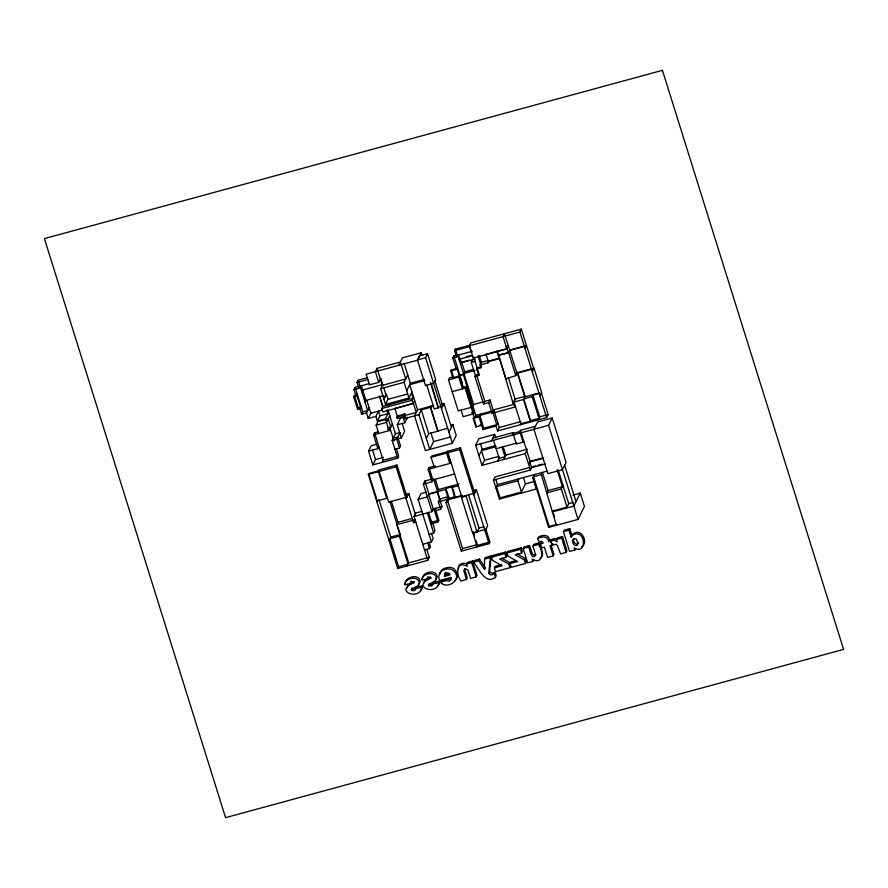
<?xml version="1.0" encoding="UTF-8"?>
<svg xmlns="http://www.w3.org/2000/svg" width="888" height="888" viewBox="0 0 888 888"><rect width="100%" height="100%" fill="white"/><g stroke="black" fill="none" stroke-linecap="round" stroke-linejoin="round"><path stroke-width="1.33" d="M484.515 569.43L484.526 559.118L485.314 557.531L491.175 555.932L489.566 571.861L488.777 573.448L490.298 574.758L492.03 574.769L494.583 573.67L495.36 572.083L496.126 576.012L495.338 577.6C484.404 584.659 479.076 567.843 473.304 562.171L474.092 560.583L479.553 559.096L485.303 567.843L484.515 569.43L478.776 560.683L479.553 559.096M422.422 585.836C421.056 602.108 392.352 590.953 413.997 582.828L413.32 581.651L411.843 581.696L410.034 583.749L404.606 584.67C404.817 578.01 418.326 575.235 419.28 582.695A4.473 4.307 26.3 0 1 417.593 585.869L411.655 589.099L411.588 590.631L414.829 590.564L416.761 586.824L422.422 585.836L421.833 588.777L420.424 590.354M430.747 577.533L427.017 579.198L421.667 580.019C421.878 573.359 435.375 570.596 436.341 578.044A4.473 4.307 26.3 0 1 434.654 581.229L428.715 584.448L428.638 585.98L431.89 585.925L433.81 582.184L439.482 581.196C438.106 597.458 409.401 586.302 431.057 578.177L430.369 577L428.072 577.389L424.486 581.14L423.687 583.494M439.482 581.196L438.883 584.126L437.484 585.714M488.777 573.448L490.387 557.52L491.175 555.932M439.682 574.558C439.849 569.474 445.51 567.266 449.894 567.388A7.359 7.093 26.3 0 1 454.268 569.086C457.564 571.894 458.463 577.611 455.089 580.73M427.961 576.845L427.084 579.098M422.444 578.432C422.666 571.772 436.163 569.008 437.129 576.456A4.473 4.307 26.3 0 1 435.431 579.642M416.761 586.824L415.617 588.977L412.853 589.332L412.099 588.023L411.311 589.61M433.81 582.184L432.678 584.337L430.758 584.848L429.159 583.949L428.371 585.536M406.637 588.145L408.413 584.792L414.485 581.684M573.615 538.472C572.693 541.014 575.147 545.543 578.11 543.534L578.665 542.723M445.454 572.294L444.522 576.379L449.983 574.891L448.74 573.149L446.309 572.682L444.677 573.87L444.522 576.379M405.616 581.662C407.481 576.29 419.169 574.048 420.068 581.107A4.473 4.307 26.3 0 1 418.381 584.282M361.028 406.227L359.873 408.569L357.553 409.202L353.702 396.881L356.01 396.248L353.957 389.688L358.83 388.367L356.987 382.484L358.086 380.275L367.721 377.655M353.957 389.688L355.122 387.346L359.984 386.014L367.665 410.556L362.792 411.888L361.638 414.23L366.511 412.898L369.097 407.67M353.702 396.881L354.379 395.493L356.687 394.871L360.55 407.192L358.241 407.825L357.553 409.202M358.83 388.367L359.984 386.014M356.01 396.248L357.165 393.906M361.793 391.797L362.681 390.01L382.75 384.537M411.965 391.963L408.968 398.024L385.481 404.417L380.708 388.678L382.34 385.37L405.694 379.01L400.377 362.004L377.023 368.365L375.38 371.672L378.732 382.362L369.508 384.87L366.167 374.181L417.538 360.195L421.212 352.747L402.419 357.864L398.745 365.312M365.057 402.231L365.945 400.444L361.238 385.381M378.732 382.362L380.364 379.054M388.666 412.254L385.392 418.87L377.378 421.056L379.964 415.817L378.51 411.155L375.924 416.383L368.254 418.481L370.84 413.242L366.866 400.521M383.827 399.145L386.347 394.05L388.001 399.323L385.481 404.417M383.971 399.112L386.014 394.971L383.561 387.146M414.674 400.588L413.175 403.618L382.761 411.899L381.718 408.536L382.806 406.338L379.92 397.114M378.71 433.466L376.135 425.252L377.911 421.667L388.278 418.847L390.853 427.061L388.256 427.772M396.326 448.473L398.701 456.077L397.68 458.153L372.849 464.912L368.542 451.16L377.855 448.629L373.548 434.876L374.57 432.811L378.443 431.757M388.622 406.66L389.643 404.584M368.542 451.16L371.195 445.787L376.523 444.333M408.968 398.024L404.062 382.317L407.736 374.88M389.776 415.817L386.502 422.422L376.135 425.252M417.449 359.929L419.425 355.933L427.561 353.713L435.586 379.376L433.61 383.372L425.485 385.592L417.449 359.929L425.585 357.709L427.561 353.713M394.649 408.669L413.375 403.208L416.261 412.432L405.339 415.406L403.629 418.847L404.85 422.732L397.258 424.797L401.354 437.895L392.13 440.404L397.68 458.153M377.855 448.629L378.876 446.564M406.682 390.709L410.367 383.272L404.051 363.103M373.548 434.876L389.077 430.647L392.352 424.031M372.849 464.912L375.502 459.54L372.372 449.539M426.839 549.528L429.27 557.287L427.772 560.328L397.757 568.498L368.32 474.381L368.72 473.559L378.199 470.973L386.768 498.346L377.289 500.921L376.878 501.753M397.28 416.006L404.873 413.941L404.784 416.505L397.191 418.57L397.28 416.006L394.86 408.247M397.258 424.797L400.521 418.181L405.583 416.805M392.13 440.404L395.404 433.788L387.934 409.923M413.175 403.618L412.121 400.255L413.619 397.225M382.151 462.382L383.172 460.306L374.57 432.811M377.8 471.806L378.677 470.007L397.003 465.023L407.048 497.125L388.722 502.109L379.087 471.317M404.85 422.732L407.57 417.216M401.354 437.895L404.617 431.279L402.164 423.421M424.719 380.552L409.679 384.648L417.56 409.812L414.563 415.873L425.419 450.593L452.347 443.267L456.232 435.409L452.813 424.475L450.371 425.141M394.905 449.273L399.522 448.018L400.544 445.954L397.769 437.085L393.151 438.339M430.969 433.067L433.622 441.569L429.748 449.417L418.881 414.696L421.878 408.635M415.817 522.122L413.608 522.732L396.115 466.811L397.003 465.023M453.679 377.522L459.351 375.968L456.965 368.365L451.293 369.908L453.679 377.522L453.135 378.621L450.749 371.018L456.421 369.464L452.802 357.886L456.576 356.854L454.634 350.66L455.378 349.139L470.385 345.055M452.802 357.886L453.824 355.822L457.598 354.789L463.603 373.981L459.829 375.014L458.807 377.078L462.482 388.844L463.436 386.913M426.318 438.483L428.704 433.666L437.884 431.168L430.447 407.37L431.057 406.138M456.576 356.854L457.598 354.789M386.768 498.346L387.246 497.38M450.749 371.018L451.293 369.908M471.595 412.82L474.114 412.132L472.072 405.594L471.184 407.381L458.208 410.911L448.507 379.886L449.45 377.955L452.924 377.012M459.251 360.095L460.073 358.441L461.416 362.737L475.191 358.985M456.421 369.464L457.442 367.399M426.762 385.059L434.243 408.968L438.306 407.858L431.168 383.261M505.838 346.697L508.336 346.02L506.904 348.917L473.282 358.075L469.43 345.776L470.862 342.879L521.3 329.148L526.484 345.721M460.595 364.391L461.682 362.182L469.186 360.139M441.491 408.536L444.011 403.441L441.98 403.996M463.325 374.536L459.551 375.557L463.236 387.323L465.911 386.591L471.939 405.872L473.038 405.572L463.325 374.536L464.69 371.772L461.682 362.182M473.282 358.075L473.759 357.109L479.209 374.503L478.732 375.469L474.925 376.512L483.538 404.018L488.733 402.608L490.032 399.989L484.826 401.398L483.538 404.018M474.925 376.512L475.402 375.546L471.295 362.426L472.938 359.118M437.884 431.168L430.58 407.093L433.222 406.382M406.16 498.912L408.813 493.539L404.884 494.605M389.011 540.526L390.709 537.085L378.987 499.6M407.237 565.911L408.735 562.881L396.792 524.686L397.946 522.344L391.319 501.176M434.942 466.422L434.321 467.665L431.08 457.298L431.69 456.055L447.186 451.837L450.438 462.204M483.583 401.742L472.483 404.762L475.824 415.462L474.536 418.082L465.157 388.112L465.911 386.591M478.732 375.469L476.678 368.92L477.156 367.954L481.429 366.788L478.033 355.944M427.772 560.328L414.052 516.483L431.945 511.61L423.332 484.071L432.012 481.707L428.138 469.341L429.026 467.554L435.209 465.867M476.678 368.92L480.952 367.754L480.075 364.957L481.374 362.337L479.209 355.433M485.725 354.678L497.18 351.082L499.389 358.164L488.211 361.205L488.245 362.737L480.075 364.957M423.332 484.071L424.83 481.03L432.267 479.009M448.928 432.334L452.813 424.475M480.952 367.754L481.429 366.788M397.757 568.498L398.645 566.699L408.125 564.124L399.378 536.152L399.989 534.92M422.755 544.289L431.435 541.924L418.126 499.411L420.99 493.617L426.262 492.185M488.245 362.737L489.11 360.994M414.052 516.483L415.762 513.031L421.955 511.344M504.484 333.721L503.063 336.619L506.904 348.917M432.012 481.707L433.511 478.676L437.518 491.508M474.703 493.195L460.484 447.741L447.463 451.282L446.575 453.08L449.816 463.436L428.138 469.341M413.608 522.732L415.107 519.691M424.83 481.03L428.849 493.872L427.35 496.903L418.126 499.411M473.038 405.572L473.582 404.462L463.869 373.426L475.113 370.374M525.263 345.932L509.745 350.161L508.38 352.913L498.579 355.222L508.58 352.503L515.817 375.602L505.472 379.021M515.628 398.89L513.031 403.174L499.456 358.031M474.525 411.311L473.237 413.93L463.136 416.672L461.094 410.134M449.816 463.436L450.704 461.649M482.406 423.976L481.718 425.352L475.89 426.939L473.226 418.437L473.637 417.604L479.465 416.017L482.129 424.531L479.798 425.163M432.09 521.278L430.791 523.898L437.995 521.933L434.543 510.9L440.626 509.246L441.924 506.626L437.318 491.919L438.472 489.577L435.264 479.309M446.942 500.788L446.076 502.53L461.305 551.193L489.033 543.645L459.596 449.528L460.484 447.741M497.78 422.621L496.07 426.062L497.602 430.946L546.631 417.593L519.869 332.045L521.3 329.148M431.945 511.61L433.244 508.991L428.638 494.283L437.318 491.919M496.07 426.062L483.05 429.614L479.054 416.849L480.353 414.23M440.626 509.246L438.328 501.887L439.76 499.001L437.451 491.641M475.89 426.939L476.301 426.118L474.403 420.035M434.543 510.9L435.83 508.28M439.76 499.001L447.796 496.803L445.499 489.455L446.52 487.39M454.734 497.913L451.914 487.468L452.791 485.681M446.076 502.53L447.164 502.242L446.364 499.7L448.274 495.848M404.606 584.67L405.394 583.083M447.164 502.242L449.062 498.379L445.976 488.489L452.247 486.779M483.05 429.614L483.738 428.227L479.742 415.462L492.762 411.921L496.758 424.686L483.738 428.227M526.717 450.571L525.219 453.613L481.995 465.379L475.668 445.154L478.876 438.683L494.672 434.376L495.77 437.906M437.995 521.933L438.805 520.279L435.353 509.246L432.767 509.956M515.329 406.138L514.862 407.093L492.085 413.297L493.784 409.856L514.03 404.34M429.037 534.287L433.644 533.022L434.942 530.414L432.489 522.577M525.052 348.618L526.551 345.587L533.777 368.687M410.034 583.749L411.177 580.963M431.435 541.924L433.133 538.472L431.535 533.388M424.531 549.961L429.481 548.618L430.436 546.686L429.015 542.146M515.817 375.602L517.238 372.716L534.054 368.132L541.613 392.285L539.837 395.87M411.322 590.176L412.099 588.589M478.987 455.755L482.195 449.273L480.353 443.389M468.509 494.683L478.965 528.083L476.989 532.079L472.66 533.255L461.416 497.291L462.093 495.904L448.451 499.622M491.464 440.859L494.672 434.376M497.602 430.946L499.3 427.494L493.784 409.856M476.989 532.079L466.011 495.56M481.995 465.379L484.515 460.273L481.507 450.649L495.981 446.708M513.031 403.174L515.073 399.034L508.313 377.422M532.278 371.717L534.054 368.132M473.815 494.982L476.401 489.743L472.671 490.764M520.379 424.742L520.856 423.776L530.303 421.212L523.509 399.489L525.074 396.314L517.515 372.161M497.791 461.072L499.156 458.319L493.562 440.448M512.132 435.231L513.497 432.467L492.829 438.095M529.825 422.166L530.569 420.657L538.983 418.37L532.178 396.647L533.2 394.583M440.659 582.539L445.976 580.552L448.906 581.174A2.775 2.664 26.3 0 0 450.926 578.732L450.827 577.511L439.693 580.541C436.385 574.247 442.757 568.12 449.106 568.975A7.359 7.093 26.3 0 1 453.479 570.673C463.036 578.632 447.952 590.254 440.659 582.539L441.447 580.952L446.753 578.965L449.683 579.587A2.775 2.664 26.3 0 0 451.493 578.088M534.421 474.581L532.856 477.744L536.385 489.022L499.4 499.089L493.462 480.086L495.027 476.923L529.359 467.576M503.651 459.485L505.827 455.078L503.196 446.653M445.976 580.552L446.753 578.965M518.892 433.388L520.39 430.358L535.442 426.262M461.305 551.193L462.593 548.573L447.374 499.922M472.66 533.255L473.348 531.879L474.536 535.686M495.87 487.812L497.435 484.648L495.826 479.498M513.386 434.609L516.328 444.033L523.099 442.191L523.709 440.948M466.566 564.002L467.354 562.415L472.516 561.016L476.989 575.291L476.201 576.878L470.651 578.388L467.832 569.918L465.168 568.686L463.78 570.496L466.466 579.52L460.894 581.041C455.988 574.503 455.799 560.039 467.299 566.333L466.566 564.002L471.739 562.604L472.516 561.016M538.228 419.88L539.726 416.849L532.933 395.127L538.938 393.495M499.4 499.089L500.011 497.857L496.492 486.58L517.904 480.741L518.858 478.81M476.024 547.186L477.311 544.566L476.123 540.759M485.07 530.946L487.656 525.718L476.401 489.743M466.466 579.52L467.255 577.933L464.557 568.908M546.631 417.593L548.129 414.563L541.336 392.84M489.033 543.645L489.854 541.991L485.88 529.292L472.871 532.844L476.834 545.532L489.854 541.991M493.462 480.086L530.436 470.018L528.66 464.335L530.158 461.305M534.654 474.514L533.089 477.689L548.651 527.417L578.033 519.413L548.595 425.297L552.203 418.004L537.562 421.989L533.943 429.293L547.829 473.67L562.47 469.685L566.089 462.382L552.203 418.004M530.436 470.018L532.001 466.855L535.753 465.834M520.823 493.262L525.452 483.893L523.498 477.622M494.361 567.876L502.12 565.767L492.518 560.417L491.519 557.209L492.307 555.622L505.727 551.97L506.904 555.71L506.116 557.298L499.722 559.029L508.846 564.135L509.956 567.687L495.537 571.617L494.361 567.876L495.149 566.289L501.609 564.524M548.651 527.417L549.128 526.451L556.865 524.342L556.388 525.308L541.314 474.614L542.402 472.405L548.085 490.598L546.997 492.796L561.327 488.9L563.025 485.459M506.116 557.298L504.95 553.557L505.727 551.97M515.85 560.65L510.678 562.06L509.89 563.647L517.649 561.538L508.047 556.188L507.048 552.98L507.825 551.393L521.256 547.741L522.433 551.481L521.644 553.069L515.251 554.811L524.375 559.906L525.485 563.458L511.066 567.388L509.634 562.548L501.642 558.086M508.846 564.135L509.634 562.548M509.956 567.687L510.744 566.1M521.644 553.069L520.479 549.328L521.256 547.741M533.644 559.862L532.867 561.449L527.683 562.859L523.221 548.584L523.998 546.997L529.548 545.487L532.367 553.957L534.077 555.255L535.808 554.834M540.037 558.374C545.92 555.078 539.704 547.186 539.305 542.823L533.732 544.344L532.944 545.931L535.642 554.967L534.254 556.776L532.389 556.465L530.913 553.946L528.76 547.075L529.548 545.487M524.375 559.906L525.163 558.319L517.171 553.857M525.485 563.458L526.273 561.871L525.163 558.319M551.159 545.343L553.979 554.323L553.191 555.91L547.63 557.431L544.411 547.152L541.769 547.874L540.514 543.867L543.156 543.156L542.701 541.924L541.502 541.192L539.282 541.902L537.629 538.761L538.417 537.173C542.168 534.632 548.928 534.176 549.506 540.048L548.729 541.636L550.793 541.07L551.581 539.482L549.506 540.048M532.867 561.449L532.134 559.14C543.634 565.412 543.412 550.937 538.528 544.411L539.305 542.823M540.514 543.867L541.303 542.279M566.533 508.058L568.72 503.64L558.152 469.863M553.191 555.91L549.972 545.643L552.047 545.077L552.836 543.489M556.476 539.527L557.264 537.939L562.459 536.519L566.921 550.804L566.144 552.392L560.561 553.901L557.364 545.332L555.81 544.211L553.346 545.077L550.416 541.647L553.99 540.004L557.209 541.869L556.476 539.527L561.671 538.106L562.459 536.519M572.938 495.104L580.264 493.106L573.859 506.06L552.214 511.954M575.557 548.451L574.769 550.038L569.574 551.448L563.414 531.746L564.191 530.158L569.796 528.626L571.939 535.464L571.15 537.051L569.019 530.214L569.796 528.626M578.033 519.413L584.437 506.46L580.264 493.106M551.193 540.059L553.646 538.572L556.832 539.205M581.673 546.986C588.455 542.735 582.273 529.048 574.425 533.033A5.639 5.428 26.3 0 0 571.939 535.464M495.36 572.083L491.885 573.315L489.566 571.861M537.629 538.761C541.38 536.219 548.14 535.764 548.729 541.636M469.43 345.776L519.869 332.045M454.634 350.66L469.641 346.575L471.617 352.758M356.987 382.484L367.832 379.531M472.327 351.26L457.32 355.344L455.378 349.139M466.344 356.743L470.107 355.711M369.563 383.527L359.918 386.158L358.086 380.275M472.272 355.722L459.729 359.141L458.408 354.889M498.29 351.026L507.037 348.64L508.38 352.913M509.679 350.305L525.197 346.076M471.295 362.426L475.102 361.394M380.708 388.678L404.062 382.317M481.374 362.337L488.378 360.439M487.945 361.76L499.123 358.719M410.367 383.272L424.142 379.509M464.69 371.772L473.437 369.397M365.945 400.444L383.572 395.637M448.507 379.886L458.807 377.078M388.001 399.323L407.581 393.983M475.402 375.546L479.209 374.503M381.718 408.536L412.121 400.255M532.489 369.042L516.971 373.26L504.872 334.954M370.84 413.242L382.517 410.056M452.181 391.641L465.157 388.112M379.964 415.817L387.978 413.642L386.891 410.134M417.56 409.812L433.699 405.416M430.447 407.37L421.267 409.879L428.704 433.666M396.736 417.105L404.329 415.04M438.65 407.17L442.712 406.06L434.843 380.897M403.629 418.847L418.881 414.696M387.512 429.281L390.098 428.582L393.95 440.87M515.073 399.034L525.074 396.314M539.205 392.94L524.797 396.869L517.238 372.716M395.404 433.788L400.011 432.534L396.747 439.149L399.522 448.018M532.178 396.647L523.776 398.934L530.569 420.657M523.509 399.489L514.063 402.053L520.856 423.776M475.824 415.462L493.373 410.678L490.032 399.989M473.226 418.437L479.054 416.849M438.028 430.891L447.785 428.227M433.622 441.569L450.915 436.863M375.502 459.54L383.483 457.364M499.3 427.494L520.812 421.645M539.726 416.849L548.129 414.563M383.172 460.306L397.413 456.432M513.02 433.433L519.78 431.59L523.099 442.191M368.32 474.381L396.115 466.811M431.08 457.298L459.596 449.528M475.668 445.154L548.595 425.297M482.195 449.273L495.349 445.687M496.148 448.695L516.805 443.068M484.515 460.273L499.001 456.332M505.827 455.078L527.405 449.195M499.156 458.319L505.006 456.732L501.998 447.097M454.578 474.014L432.9 479.909L429.026 467.554M542.635 457.908L530.081 461.327L520.39 430.358M543.545 458.252L529.814 461.993L531.59 467.676L545.321 463.936M528.582 464.357L525.219 453.613M438.472 489.577L458.93 484.004M451.914 487.468L458.042 485.803M428.849 493.872L445.499 489.455M538.239 465.157L541.991 464.135M497.435 484.648L547.064 471.14M449.062 498.379L455.344 496.67M438.328 501.887L446.364 499.7M455 497.358L462.359 495.36M541.314 474.614L533.566 476.723L549.128 526.451M473.459 493.528L461.682 496.736L447.463 451.282M461.416 497.291L465.734 496.115M433.244 508.991L441.924 506.626M525.452 483.893L534.532 481.418M397.946 522.344L412.343 518.426M396.792 524.686L413.797 520.046M500.011 497.857L521.434 492.019L517.904 480.741M438.805 520.279L431.612 522.244L428.538 512.432M548.085 490.598L562.415 486.702L557.131 469.808M390.709 537.085L400.188 534.498L389.954 501.776M399.378 536.152L389.899 538.739L398.645 566.699M478.965 528.083L483.927 526.728M568.72 503.64L573.593 502.319M552.691 510.989L567.01 507.092L561.327 488.9M408.735 562.881L429.27 557.287M462.593 548.573L477.311 544.566M563.414 531.746L569.019 530.214M473.304 562.171L478.776 560.683M484.526 559.118L490.387 557.52M491.519 557.209L504.95 553.557M507.048 552.98L520.479 549.328M523.221 548.584L528.76 547.075M532.944 545.931L538.528 544.411M445.31 574.791L449.683 573.604M433.033 583.771L438.694 582.783M415.973 588.411L421.645 587.423M466.533 563.836C463.036 561.938 457.298 564.579 458.508 569.042M564.657 465.279L576.035 501.653M574.769 550.038L574.114 547.929C587.035 555.655 585.969 529.104 573.637 534.62A5.639 5.428 26.3 0 0 571.15 537.051M561.671 538.106L566.144 552.392M553.446 513.419L554.589 517.06M498.579 355.222L505.816 378.332M513.586 403.019L514.862 407.093M497.036 351.359L498.379 355.644M550.793 541.07L552.047 545.077M486.002 354.134L488.211 361.205M488.733 402.608L492.085 413.297M476.634 375.202L484.826 401.398M467.121 388.334L468.32 392.196M453.824 355.822L459.829 375.014M459.762 375.147L462.215 382.994M444.011 403.441L451.448 427.228M425.585 357.709L452.347 443.267M421.212 352.747L422.011 355.289M430.436 382.695L438.306 407.858M453.024 489.255L454.956 495.437M471.739 562.604L476.201 576.878M411.488 392.918L413.142 398.19L382.739 406.471L379.442 395.937M404.873 413.941L405.339 415.406M427.339 512.864L433.644 533.022M380.774 378.233L382.351 383.283M377.023 368.365L382.34 385.37M427.705 542.934L429.481 548.618M385.392 418.87L389.077 430.647M408.813 493.539L415.44 514.707M375.924 416.383L377.378 421.056M366.511 412.898L368.254 418.481M355.122 387.346L362.792 411.888M359.873 408.569L361.638 414.23M354.379 395.493L358.241 407.825M368.72 473.559L377.289 500.921M494.583 573.67L495.338 577.6M578.066 543.123L577.322 545.121C574.358 547.13 571.905 542.601 572.827 540.059L574.403 538.727L576.268 539.083L578.066 543.123M662.437 70.341L44.4 238.606L225.563 817.659L843.6 649.394L662.437 70.341"/></g></svg>
